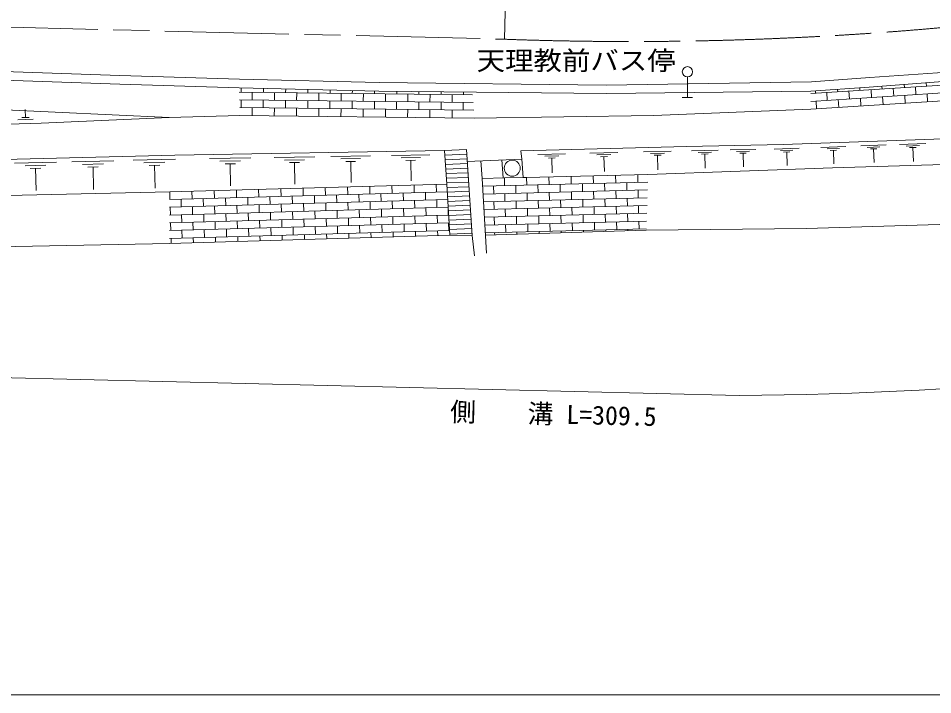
# Model space of a CAD drawing. Units: millimetres, scale not verified. Extents: x 40000 to 680000, y 20000 to 380000.
# Drawn here: x 171442 to 259912, y 205000 to 270409 of the extents above; entities that cross this region are included whole.
import ezdxf
from ezdxf.enums import TextEntityAlignment as Align

# ---------------------------------------------------------------- set-up
doc = ezdxf.new("R2010")
doc.units = ezdxf.units.MM
doc.header["$LTSCALE"] = 1000
doc.linetypes.add('CHAIN', pattern=[18.5, 12, -1.5, 3.5, -1.5])
for name, color, linetype, lineweight in [('M-BGD', 7, 'Continuous', 13), ('M-BMK', 2, 'CHAIN', 13), ('M-BMK-SRVR', 3, 'Continuous', 13), ('M-STR-HTXT', 7, 'Continuous', 13), ('M-TTL-BAND', 7, 'Continuous', 13)]:
    doc.layers.add(name, color=color, linetype=linetype, lineweight=lineweight)
doc.styles.add('ＭＳ ゴシック', font='')
doc.styles.get('ＭＳ ゴシック').set_extended_font_data('MS Gothic')

msp = doc.modelspace()

# ---------------------------------------------------------------- linework, layer by layer
at = {"layer": 'M-BGD'}
for p, q in [((236187, 264738), (236187, 262738)), ((272521, 264688), (248112, 263128)), ((193009, 263265), (193013, 263682)), ((272401, 263928), (248124, 262377)), ((252876, 263432), (252860, 263674)), ((255021, 263569), (255004, 263831)), ((257167, 263707), (257148, 263998)), ((258287, 263027), (258240, 263775)), ((259312, 263844), (259292, 264164)), ((215394, 263017), (192821, 263267)), ((194075, 262503), (194084, 263253)), ((195159, 263241), (195163, 263630)), ((196225, 262480), (196233, 263230)), ((197308, 263218), (197312, 263579)), ((198375, 262456), (198383, 263206)), ((199458, 263194), (199462, 263528)), ((200525, 262432), (200533, 263182)), ((201608, 263170), (201612, 263476)), ((202675, 262408), (202683, 263158)), ((203758, 263146), (203761, 263425)), ((204825, 262384), (204833, 263134)), ((205908, 263122), (205911, 263373)), ((206974, 262361), (206983, 263110)), ((208058, 263099), (208060, 263345)), ((209124, 262337), (209133, 263087)), ((210208, 263075), (210210, 263322)), ((211274, 262313), (211283, 263063)), ((212357, 263051), (212360, 263299)), ((213424, 262289), (213432, 263039)), ((214507, 263027), (214510, 263277)), ((272282, 263169), (248135, 261626)), ((248584, 263158), (248570, 263388)), ((249705, 262478), (249657, 263227)), ((250730, 263295), (250715, 263531)), ((251851, 262615), (251803, 263364)), ((253996, 262752), (253948, 263501)), ((255117, 262073), (255069, 262821)), ((256142, 262890), (256094, 263638)), ((257262, 262210), (257215, 262958)), ((259408, 262347), (259360, 263095)), ((215449, 262267), (192841, 262517)), ((192992, 261765), (193000, 262515)), ((195142, 261742), (195150, 262491)), ((197292, 261718), (197300, 262468)), ((199442, 261694), (199450, 262444)), ((201592, 261670), (201600, 262420)), ((203741, 261646), (203750, 262396)), ((205891, 261622), (205900, 262372)), ((208041, 261599), (208049, 262349)), ((210191, 261575), (210199, 262325)), ((212341, 261551), (212349, 262301)), ((214491, 261527), (214499, 262277)), ((235687, 262738), (236687, 262738)), ((248680, 261661), (248632, 262410)), ((250826, 261798), (250778, 262547)), ((252971, 261935), (252923, 262684)), ((165058, 261788), (186029, 260819)), ((172139, 260814), (172116, 261597)), ((186029, 260819), (192882, 261017)), ((215503, 261516), (192862, 261767)), ((192882, 261017), (215557, 260765)), ((194059, 261003), (194067, 261753)), ((196209, 260980), (196217, 261730)), ((198358, 260956), (198367, 261706)), ((200508, 260932), (200517, 261682)), ((202658, 260908), (202666, 261658)), ((204808, 260884), (204816, 261634)), ((206958, 260861), (206966, 261611)), ((209108, 260837), (209116, 261587)), ((211258, 260813), (211266, 261563)), ((213407, 260789), (213416, 261539)), ((172879, 260640), (171411, 260597)), ((172506, 260825), (171772, 260804)), ((220074, 257586), (220145, 256796)), ((231944, 257490), (234618, 257559)), ((236560, 257607), (239153, 257661)), ((237212, 257447), (238508, 257474)), ((240303, 257684), (242814, 257737)), ((240934, 257530), (242189, 257556)), ((244569, 257759), (246991, 257848)), ((245180, 257619), (246391, 257664)), ((245489, 257469), (246094, 257491)), ((245792, 257480), (245839, 256188)), ((249076, 257924), (251507, 258014)), ((249689, 257785), (250905, 257830)), ((249999, 257634), (250607, 257656)), ((250303, 257645), (250351, 256348)), ((252945, 258067), (255417, 258158)), ((253569, 257925), (254805, 257970)), ((253884, 257771), (254502, 257794)), ((254193, 257783), (254242, 256464)), ((256700, 258205), (259250, 258299)), ((257344, 258059), (258619, 258106)), ((257669, 257900), (258306, 257924)), ((257988, 257912), (258038, 256552)), ((176621, 256532), (180696, 256635)), ((182554, 256681), (186655, 256784)), ((189929, 256839), (193946, 256909)), ((190938, 256589), (192947, 256623)), ((196203, 256947), (200119, 257015)), ((197186, 256703), (199144, 256737)), ((201680, 257041), (205507, 257107)), ((202641, 256803), (204555, 256836)), ((203124, 256556), (204080, 256572)), ((207540, 257142), (211273, 257206)), ((208478, 256909), (210344, 256941)), ((208948, 256669), (209882, 256685)), ((209415, 256677), (209449, 254686)), ((212707, 257181), (214829, 257271)), ((212741, 256732), (214860, 256822)), ((214876, 256573), (220145, 256796)), ((216179, 256628), (216324, 254913)), ((218225, 256715), (218351, 254984)), ((220145, 256796), (220289, 255020)), ((221715, 257228), (224389, 257296)), ((222388, 257067), (223725, 257101)), ((222727, 256897), (223395, 256914)), ((223061, 256905), (223098, 255479)), ((226755, 257357), (229437, 257426)), ((227430, 257195), (228771, 257230)), ((227770, 257025), (228440, 257043)), ((228105, 257034), (228142, 255604)), ((232617, 257329), (233954, 257364)), ((232956, 257160), (233625, 257177)), ((233291, 257168), (233327, 255742)), ((237540, 257281), (238188, 257295)), ((237864, 257288), (237892, 255905)), ((241252, 257369), (241879, 257382)), ((241565, 257376), (241593, 256037)), ((171072, 256394), (175124, 256495)), ((172092, 256149), (174117, 256199)), ((172605, 255891), (173618, 255917)), ((173111, 255904), (173165, 253743)), ((177647, 256286), (179684, 256337)), ((178163, 256027), (179182, 256053)), ((178672, 256040), (178727, 253866)), ((183586, 256433), (185636, 256485)), ((184105, 256173), (185131, 256198)), ((184618, 256186), (184673, 253998)), ((191445, 256330), (192449, 256347)), ((191947, 256338), (191984, 254195)), ((197680, 256450), (198659, 256467)), ((198170, 256459), (198206, 254370)), ((203602, 256564), (203637, 254523)), ((212774, 256283), (214890, 256373)), ((212808, 255835), (214920, 255924)), ((212841, 255386), (214950, 255474)), ((212875, 254937), (214980, 255025)), ((216324, 254913), (218474, 254966)), ((216324, 254913), (216755, 247683)), ((218474, 254966), (218492, 254216)), ((220623, 255018), (220641, 254269)), ((222772, 255071), (222791, 254322)), ((224922, 255124), (224940, 254374)), ((227071, 255177), (227089, 254427)), ((229220, 255230), (229239, 254480)), ((231370, 255283), (231388, 254533)), ((196842, 253932), (196863, 253182)), ((198991, 253992), (199012, 253243)), ((201140, 254053), (201161, 253303)), ((203290, 254113), (203311, 253363)), ((205439, 254173), (205460, 253424)), ((207588, 254234), (207609, 253484)), ((209737, 254294), (209758, 253544)), ((211886, 254354), (211907, 253605)), ((212908, 254488), (215010, 254576)), ((212935, 254038), (215040, 254127)), ((216369, 254163), (232340, 254557)), ((217417, 254189), (217436, 253440)), ((219567, 254242), (219585, 253492)), ((221716, 254295), (221735, 253545)), ((223865, 254348), (223884, 253598)), ((226015, 254401), (226033, 253651)), ((228164, 254454), (228183, 253704)), ((230313, 254507), (230332, 253757)), ((186091, 252880), (212957, 253634)), ((186096, 253630), (186117, 252880)), ((188245, 253690), (188267, 252941)), ((190395, 253751), (190416, 253001)), ((191490, 253031), (191511, 252281)), ((192544, 253811), (192565, 253061)), ((193639, 253092), (193660, 252342)), ((194693, 253871), (194714, 253122)), ((195789, 253152), (195810, 252402)), ((197938, 253212), (197959, 252463)), ((200087, 253273), (200108, 252523)), ((202236, 253333), (202257, 252583)), ((204385, 253393), (204406, 252644)), ((206534, 253454), (206555, 252704)), ((208683, 253514), (208705, 252765)), ((210833, 253575), (210854, 252825)), ((212959, 253589), (215070, 253678)), ((212984, 253140), (215100, 253229)), ((216413, 253414), (232317, 253806)), ((216458, 252665), (232295, 253055)), ((218511, 253466), (218529, 252716)), ((220660, 253519), (220678, 252769)), ((222809, 253572), (222828, 252822)), ((224959, 253625), (224977, 252875)), ((227108, 253678), (227126, 252928)), ((229257, 253730), (229276, 252981)), ((231407, 253783), (231425, 253034)), ((186086, 252129), (212997, 252885)), ((187192, 252910), (187213, 252161)), ((188288, 252191), (188309, 251441)), ((189341, 252971), (189362, 252221)), ((190437, 252251), (190458, 251502)), ((192586, 252312), (192607, 251562)), ((194735, 252372), (194756, 251622)), ((196884, 252432), (196905, 251683)), ((199033, 252493), (199054, 251743)), ((201182, 252553), (201204, 251803)), ((203332, 252614), (203353, 251864)), ((205481, 252674), (205502, 251924)), ((207630, 252734), (207651, 251985)), ((209779, 252795), (209800, 252045)), ((211928, 252855), (211949, 252105)), ((213008, 252690), (215130, 252780)), ((213033, 252241), (215160, 252331)), ((216503, 251916), (232272, 252304)), ((217454, 252690), (217473, 251940)), ((219604, 252743), (219622, 251993)), ((221753, 252796), (221771, 252046)), ((223902, 252848), (223921, 252099)), ((226052, 252901), (226070, 252152)), ((227145, 252178), (227163, 251428)), ((228201, 252954), (228219, 252204)), ((229294, 252231), (229313, 251481)), ((230350, 253007), (230369, 252257)), ((231444, 252284), (231462, 251534)), ((186075, 250628), (213079, 251387)), ((186080, 251379), (213038, 252136)), ((186138, 252131), (186159, 251381)), ((187234, 251411), (187255, 250661)), ((189383, 251471), (189404, 250722)), ((191532, 251532), (191553, 250782)), ((193682, 251592), (193703, 250842)), ((195831, 251653), (195852, 250903)), ((197980, 251713), (198001, 250963)), ((200129, 251773), (200150, 251024)), ((202278, 251834), (202299, 251084)), ((204427, 251894), (204448, 251144)), ((206576, 251954), (206597, 251205)), ((208726, 252015), (208747, 251265)), ((209821, 251295), (209842, 250546)), ((210875, 252075), (210896, 251325)), ((211970, 251356), (211991, 250606)), ((213024, 252136), (213045, 251386)), ((213057, 251791), (215190, 251881)), ((213082, 251342), (215220, 251432)), ((216547, 251167), (232250, 251553)), ((218547, 251966), (218566, 251217)), ((220697, 252019), (220715, 251270)), ((221790, 251296), (221808, 250546)), ((222846, 252072), (222865, 251322)), ((223939, 251349), (223958, 250599)), ((224995, 252125), (225014, 251375)), ((226089, 251402), (226107, 250652)), ((228238, 251455), (228256, 250705)), ((230387, 251508), (230406, 250758)), ((186069, 249878), (213120, 250638)), ((186181, 250631), (186202, 249881)), ((188330, 250692), (188351, 249942)), ((190479, 250752), (190500, 250002)), ((192628, 250812), (192649, 250063)), ((194777, 250873), (194798, 250123)), ((196926, 250933), (196947, 250183)), ((199075, 250993), (199097, 250244)), ((201225, 251054), (201246, 250304)), ((203374, 251114), (203395, 250364)), ((204469, 250395), (204490, 249645)), ((205523, 251175), (205544, 250425)), ((206619, 250455), (206640, 249705)), ((207672, 251235), (207693, 250485)), ((208768, 250515), (208789, 249766)), ((210917, 250576), (210938, 249826)), ((213066, 250636), (213087, 249886)), ((213106, 250893), (215250, 250983)), ((213131, 250443), (215281, 250534)), ((216592, 250418), (232227, 250803)), ((217491, 251190), (217510, 250440)), ((218584, 250467), (218603, 249717)), ((219641, 251243), (219659, 250493)), ((220734, 250520), (220752, 249770)), ((222883, 250573), (222901, 249823)), ((225032, 250626), (225051, 249876)), ((227182, 250678), (227200, 249929)), ((229331, 250731), (229350, 249982)), ((231480, 250784), (231499, 250034)), ((186064, 249127), (213161, 249889)), ((187276, 249912), (187297, 249162)), ((189425, 249972), (189446, 249222)), ((191574, 250032), (191596, 249283)), ((193724, 250093), (193745, 249343)), ((195873, 250153), (195894, 249403)), ((198022, 250214), (198043, 249464)), ((199118, 249494), (199131, 249028)), ((200171, 250274), (200192, 249524)), ((201267, 249554), (201280, 249093)), ((202320, 250334), (202341, 249585)), ((203416, 249615), (203429, 249157)), ((205565, 249675), (205578, 249222)), ((207714, 249736), (207727, 249286)), ((209863, 249796), (209876, 249351)), ((212012, 249856), (212025, 249415)), ((213155, 249994), (215311, 250085)), ((213180, 249545), (215341, 249636)), ((216637, 249669), (232205, 250052)), ((232201, 249908), (216650, 249440)), ((217528, 249691), (217534, 249467)), ((219677, 249744), (219683, 249531)), ((221827, 249796), (221832, 249596)), ((223976, 249849), (223981, 249661)), ((226125, 249902), (226130, 249725)), ((228275, 249955), (228279, 249790)), ((230424, 250008), (230428, 249854)), ((186061, 248636), (151805, 247970)), ((213185, 249450), (186061, 248636)), ((186223, 249132), (186236, 248642)), ((188372, 249192), (188385, 248706)), ((190521, 249252), (190535, 248771)), ((192670, 249313), (192684, 248835)), ((194819, 249373), (194833, 248899)), ((196968, 249434), (196982, 248964)), ((215589, 247450), (215356, 249414))]:
    msp.add_line(p, q, dxfattribs=at)
for points in [[(65756, 268026), (137651, 266143), (156936, 265712), (181280, 264869), (192833, 264510), (206341, 264187), (228335, 263954), (248198, 264273), (253845, 264672), (268806, 265730), (282117, 266932), (294603, 268475), (310067, 270628), (322947, 272368), (332007, 273525), (342860, 275184), (350592, 277095), (355023, 278566), (359705, 280333), (362217, 281481), (364011, 282378)], [(220074, 257586), (236094, 257997), (245452, 258191), (262769, 258829), (282759, 259435), (297340, 261067), (326936, 264580), (353424, 267674), (365611, 269212), (373399, 269361)], [(220623, 255018), (232362, 255307), (250212, 255944), (270699, 256554), (294020, 257505), (313861, 259783), (358494, 265488), (365670, 266313), (374683, 266927)], [(272596, 265165), (268872, 264909), (253759, 263734), (248108, 263358), (228342, 263130), (206327, 263363), (192810, 263687), (181253, 264045), (156912, 264889), (137631, 265319), (131296, 265600)], [(215557, 260765), (232887, 260999), (248135, 261626)], [(100637, 254684), (119653, 256711), (138633, 258469), (151227, 259599), (173651, 260263), (186029, 260819)], [(67570, 248567), (113890, 252930), (137785, 255155), (150702, 256429), (163654, 256608), (186581, 257182), (212674, 257630)], [(220623, 255018), (220289, 255020), (218474, 254966)], [(67104, 245876), (68674, 245970), (68710, 245019), (89053, 246840), (123550, 250105), (151751, 252868), (186096, 253630), (212916, 254383)], [(271237, 250778), (247700, 250096), (232201, 249908)]]:
    msp.add_lwpolyline(points, dxfattribs=at)
msp.add_lwpolyline([(212674, 257630), (214799, 257720), (215356, 249414), (213185, 249450), (212916, 254383)], close=True, dxfattribs=at)
for centre, radius in [((236187, 265238), 500), ((219230, 255917), 774)]:
    msp.add_circle(centre, radius, dxfattribs=at)
at = {"layer": 'M-BMK'}
msp.add_line((167129, 269629), (218488, 268382), dxfattribs=at)
msp.add_arc((230691, 605700), 337539, 267.9282, 275.92612, dxfattribs=at)
at = {"layer": 'M-BMK-SRVR'}
msp.add_line((218488, 268382), (219333, 306811), dxfattribs=at)
at = {"layer": 'M-STR-HTXT'}
msp.add_line((64170, 238242), (241198, 233934), dxfattribs=at)
msp.add_arc((238701, 610662), 376736, 270.37975, 291.51103, dxfattribs=at)
at = {"layer": 'M-TTL-BAND'}
msp.add_line((40000, 205000), (579000, 205000), dxfattribs=at)

# ---------------------------------------------------------------- texts
at = {"layer": 'M-BGD', "style": 'ＭＳ ゴシック', "width": 1.1}
msp.add_text('天理教前バス停', height=1833, dxfattribs=at).set_placement((225414, 264852), align=Align.BOTTOM_CENTER)
at = {"layer": 'M-STR-HTXT', "style": 'ＭＳ ゴシック'}
msp.add_text('側\u3000\u3000溝 L=309.5', height=1833, rotation=358.606, dxfattribs=at).set_placement((223176, 230672), align=Align.BOTTOM_CENTER)

doc.saveas('drawing.dxf')
